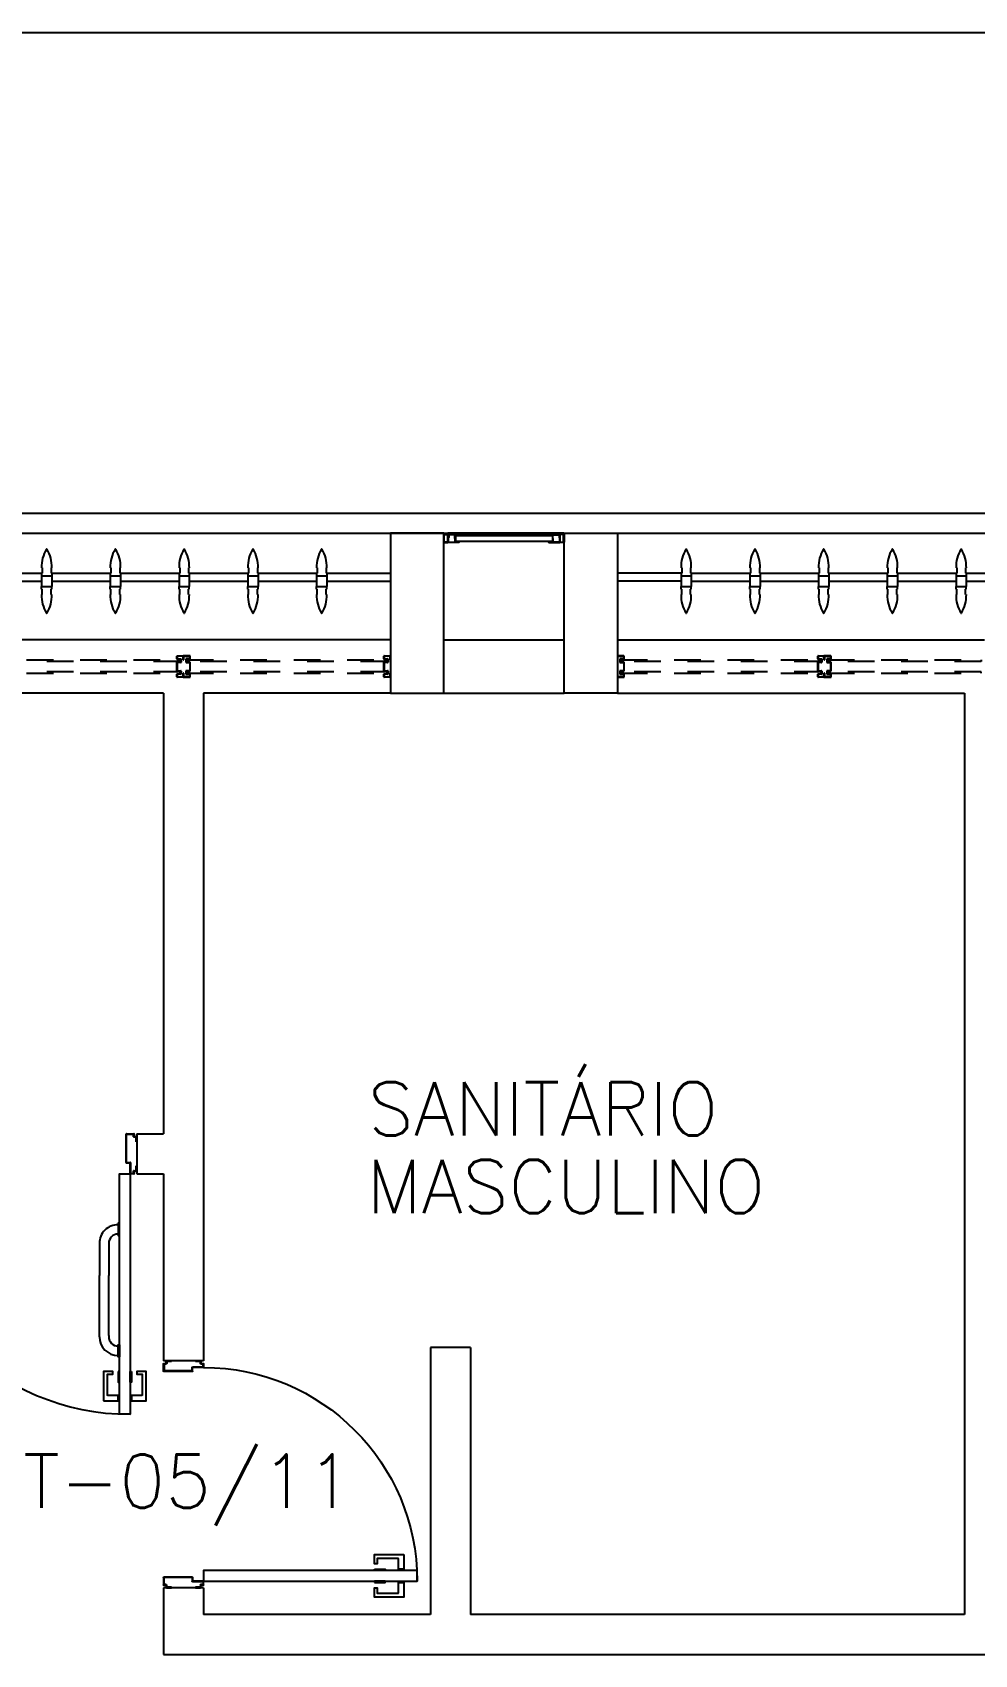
# Model space of a CAD drawing. Header units: millimetres. Extents: x 2686 to 2939, y 1294 to 1441.
# Drawn here: x 2808.13 to 2811.66, y 1344.37 to 1350.45 of the extents above; entities that cross this region are included whole.
import ezdxf

# ---------------------------------------------------------------- set-up
doc = ezdxf.new("R2010")
doc.units = ezdxf.units.MM
doc.linetypes.add('HIDDEN', pattern=[0.375, 0.25, -0.125])
for name, color, linetype in [('AR-ALV', 2, 'Continuous'), ('AR-BRISES', 1, 'Continuous'), ('AR-CALÇADA', 1, 'Continuous'), ('AR-ESQ', 1, 'Continuous'), ('AR-ESTC', 3, 'Continuous'), ('AR-PORTA', 1, 'Continuous'), ('BR-PAINEL', 1, 'Continuous'), ('BR-SUPORTE', 1, 'Continuous'), ('DT-ESQ-BAGUETE-C', 1, 'Continuous'), ('DT-ESQ-PERFIL CADEIRA-C', 2, 'Continuous'), ('DT-ESQ-PERFIL CADEIRA-V', 2, 'Continuous'), ('DT-ESQ-VENEZIANA-C', 1, 'Continuous'), ('DT-ESQ-VENEZIANA-V', 1, 'Continuous'), ('DT-ESQ-VIDRO-PROJ', 32, 'HIDDEN'), ('DT-TXTMOD', 1, 'Continuous'), ('ENDEREÇO', 2, 'Continuous'), ('ibio', 2, 'Continuous'), ('maçaneta', 1, 'Continuous'), ('mov', 1, 'Continuous'), ('PM-PERFIL U-C', 2, 'Continuous'), ('PM-PUXADOR-V', 1, 'Continuous'), ('pm1', 2, 'Continuous'), ('pm2', 2, 'Continuous'), ('TEXTO', 2, 'Continuous')]:
    doc.layers.add(name, color=color, linetype=linetype)
doc.styles.add('S10', font='simplex.shx', dxfattribs={"height": 0.1})
doc.styles.add('UNB-100', font='simplex.shx', dxfattribs={"height": 0.2})
doc.styles.add('UNB1-100', font='simplex.shx', dxfattribs={"height": 0.2})

# ---------------------------------------------------------------- blocks, each defined once
blk = doc.blocks.new('EF59-P')
at = {"layer": 'DT-ESQ-VIDRO-PROJ', "ltscale": 0.1}
for points in [[(0.025, -0.1285), (0.025, -0.1385, -0.414214), (0.0235, -0.14), (0.0015, -0.14, -0.414214), (0, -0.1385), (0, -0.125), (0.0015, -0.125), (0.0015, -0.138, 0.414214), (0.002, -0.1385), (0.023, -0.1385, 0.414214), (0.0235, -0.138), (0.0235, -0.1285), (0.0105, -0.1285, -0.414214), (0.009, -0.127), (0.009, -0.117, -0.414214), (0.0105, -0.1155), (0.0235, -0.1155), (0.0235, -0.0845), (0.0105, -0.0845, -0.414214), (0.009, -0.083), (0.009, -0.073, -0.414214), (0.0105, -0.0715), (0.0235, -0.0715), (0.0235, -0.062, 0.414214), (0.023, -0.0615), (0.002, -0.0615, 0.414214), (0.0015, -0.062), (0.0015, -0.075), (0, -0.075), (0, -0.0615, -0.414214), (0.0015, -0.06), (0.0235, -0.06, -0.414214), (0.025, -0.0615), (0.025, -0.0715, -0.414214), (0.0235, -0.073), (0.0105, -0.073), (0.0105, -0.083), (0.0235, -0.083), (0.0235, -0.083, -0.414214), (0.025, -0.0845), (0.025, -0.1155, -0.414214), (0.0235, -0.117), (0.0235, -0.117), (0.0105, -0.117), (0.0105, -0.127), (0.0235, -0.127, -0.414214)], [(0.75, -0.1285), (0.75, -0.1385, 0.414214), (0.7515, -0.14), (0.7735, -0.14, 0.414214), (0.775, -0.1385), (0.775, -0.125), (0.7735, -0.125), (0.7735, -0.138, -0.414214), (0.773, -0.1385), (0.752, -0.1385, -0.414214), (0.7515, -0.138), (0.7515, -0.1285), (0.7645, -0.1285, 0.414214), (0.766, -0.127), (0.766, -0.117, 0.414214), (0.7645, -0.1155), (0.7515, -0.1155), (0.7515, -0.0845), (0.7645, -0.0845, 0.414214), (0.766, -0.083), (0.766, -0.073, 0.414214), (0.7645, -0.0715), (0.7515, -0.0715), (0.7515, -0.062, -0.414214), (0.752, -0.0615), (0.773, -0.0615, -0.414214), (0.7735, -0.062), (0.7735, -0.075), (0.775, -0.075), (0.775, -0.0615, 0.414214), (0.7735, -0.06), (0.7515, -0.06, 0.414214), (0.75, -0.0615), (0.75, -0.0715, 0.414214), (0.7515, -0.073), (0.7645, -0.073), (0.7645, -0.083), (0.7515, -0.083), (0.7515, -0.083, 0.414214), (0.75, -0.0845), (0.75, -0.1155, 0.414214), (0.7515, -0.117), (0.7515, -0.117), (0.7645, -0.117), (0.7645, -0.127), (0.7515, -0.127, 0.414214)], [(0.8, -0.1285), (0.8, -0.1385, -0.414214), (0.7985, -0.14), (0.7765, -0.14, -0.414214), (0.775, -0.1385), (0.775, -0.125), (0.7765, -0.125), (0.7765, -0.138, 0.414214), (0.777, -0.1385), (0.798, -0.1385, 0.414214), (0.7985, -0.138), (0.7985, -0.1285), (0.7855, -0.1285, -0.414214), (0.784, -0.127), (0.784, -0.117, -0.414214), (0.7855, -0.1155), (0.7985, -0.1155), (0.7985, -0.0845), (0.7855, -0.0845, -0.414214), (0.784, -0.083), (0.784, -0.073, -0.414214), (0.7855, -0.0715), (0.7985, -0.0715), (0.7985, -0.062, 0.414214), (0.798, -0.0615), (0.777, -0.0615, 0.414214), (0.7765, -0.062), (0.7765, -0.075), (0.775, -0.075), (0.775, -0.0615, -0.414214), (0.7765, -0.06), (0.7985, -0.06, -0.414214), (0.8, -0.0615), (0.8, -0.0715, -0.414214), (0.7985, -0.073), (0.7855, -0.073), (0.7855, -0.083), (0.7985, -0.083), (0.7985, -0.083, -0.414214), (0.8, -0.0845), (0.8, -0.1155, -0.414214), (0.7985, -0.117), (0.7985, -0.117), (0.7855, -0.117), (0.7855, -0.127), (0.7985, -0.127, -0.414214)]]:
    blk.add_lwpolyline(points, format="xyb", close=True, dxfattribs=at)
for points in [[(0.7625, -0.081), (0.7625, -0.075), (0.0125, -0.075), (0.0125, -0.081)], [(0.7625, -0.119), (0.7625, -0.125), (0.0125, -0.125), (0.0125, -0.119)], [(1.9625, -0.081), (1.9625, -0.075), (0.7875, -0.075), (0.7875, -0.081)], [(1.9625, -0.119), (1.9625, -0.125), (0.7875, -0.125), (0.7875, -0.119)]]:
    blk.add_lwpolyline(points, close=True, dxfattribs=at)
at = {"layer": 'DT-TXTMOD', "ltscale": 0.1, "style": 'S10', "flags": 3}
for tag, p in [('M01', (0.025, -0.28)), ('M02', (0.3253, -0.28)), ('M03', (0.627, -0.28)), ('M04', (0.9288, -0.28)), ('M05', (1.2306, -0.28)), ('M06', (1.5323, -0.28)), ('M07', (1.8341, -0.28)), ('M08', (2.1359, -0.28)), ('M09', (2.4376, -0.28)), ('M10', (2.7394, -0.28)), ('M11', (3.0412, -0.28)), ('M12', (3.3429, -0.28)), ('M13', (3.6447, -0.28)), ('M14', (3.9464, -0.28)), ('M15', (4.2482, -0.28)), ('M16', (4.55, -0.28)), ('M17', (4.8517, -0.28))]:
    blk.add_attdef(tag, p, '', height=0.1, dxfattribs=at)
blk = doc.blocks.new('EF21-P')
at = {"layer": 'DT-ESQ-VIDRO-PROJ', "ltscale": 0.1}
for points in [[(4.35, -0.1285), (4.35, -0.1385, 0.414214), (4.3515, -0.14), (4.3735, -0.14, 0.414214), (4.375, -0.1385), (4.375, -0.125), (4.3735, -0.125), (4.3735, -0.138, -0.414214), (4.373, -0.1385), (4.352, -0.1385, -0.414214), (4.3515, -0.138), (4.3515, -0.1285), (4.3645, -0.1285, 0.414214), (4.366, -0.127), (4.366, -0.117, 0.414214), (4.3645, -0.1155), (4.3515, -0.1155), (4.3515, -0.0845), (4.3645, -0.0845, 0.414214), (4.366, -0.083), (4.366, -0.073, 0.414214), (4.3645, -0.0715), (4.3515, -0.0715), (4.3515, -0.062, -0.414214), (4.352, -0.0615), (4.373, -0.0615, -0.414214), (4.3735, -0.062), (4.3735, -0.075), (4.375, -0.075), (4.375, -0.0615, 0.414214), (4.3735, -0.06), (4.3515, -0.06, 0.414214), (4.35, -0.0615), (4.35, -0.0715, 0.414214), (4.3515, -0.073), (4.3645, -0.073), (4.3645, -0.083), (4.3515, -0.083), (4.3515, -0.083, 0.414214), (4.35, -0.0845), (4.35, -0.1155, 0.414214), (4.3515, -0.117), (4.3515, -0.117), (4.3645, -0.117), (4.3645, -0.127), (4.3515, -0.127, 0.414214)], [(4.4, -0.1285), (4.4, -0.1385, -0.414214), (4.3985, -0.14), (4.3765, -0.14, -0.414214), (4.375, -0.1385), (4.375, -0.125), (4.3765, -0.125), (4.3765, -0.138, 0.414214), (4.377, -0.1385), (4.398, -0.1385, 0.414214), (4.3985, -0.138), (4.3985, -0.1285), (4.3855, -0.1285, -0.414214), (4.384, -0.127), (4.384, -0.117, -0.414214), (4.3855, -0.1155), (4.3985, -0.1155), (4.3985, -0.0845), (4.3855, -0.0845, -0.414214), (4.384, -0.083), (4.384, -0.073, -0.414214), (4.3855, -0.0715), (4.3985, -0.0715), (4.3985, -0.062, 0.414214), (4.398, -0.0615), (4.377, -0.0615, 0.414214), (4.3765, -0.062), (4.3765, -0.075), (4.375, -0.075), (4.375, -0.0615, -0.414214), (4.3765, -0.06), (4.3985, -0.06, -0.414214), (4.4, -0.0615), (4.4, -0.0715, -0.414214), (4.3985, -0.073), (4.3855, -0.073), (4.3855, -0.083), (4.3985, -0.083), (4.3985, -0.083, -0.414214), (4.4, -0.0845), (4.4, -0.1155, -0.414214), (4.3985, -0.117), (4.3985, -0.117), (4.3855, -0.117), (4.3855, -0.127), (4.3985, -0.127, -0.414214)], [(5.125, -0.1285), (5.125, -0.1385, 0.414214), (5.1265, -0.14), (5.1485, -0.14, 0.414214), (5.15, -0.1385), (5.15, -0.125), (5.1485, -0.125), (5.1485, -0.138, -0.414214), (5.148, -0.1385), (5.127, -0.1385, -0.414214), (5.1265, -0.138), (5.1265, -0.1285), (5.1395, -0.1285, 0.414214), (5.141, -0.127), (5.141, -0.117, 0.414214), (5.1395, -0.1155), (5.1265, -0.1155), (5.1265, -0.0845), (5.1395, -0.0845, 0.414214), (5.141, -0.083), (5.141, -0.073, 0.414214), (5.1395, -0.0715), (5.1265, -0.0715), (5.1265, -0.062, -0.414214), (5.127, -0.0615), (5.148, -0.0615, -0.414214), (5.1485, -0.062), (5.1485, -0.075), (5.15, -0.075), (5.15, -0.0615, 0.414214), (5.1485, -0.06), (5.1265, -0.06, 0.414214), (5.125, -0.0615), (5.125, -0.0715, 0.414214), (5.1265, -0.073), (5.1395, -0.073), (5.1395, -0.083), (5.1265, -0.083), (5.1265, -0.083, 0.414214), (5.125, -0.0845), (5.125, -0.1155, 0.414214), (5.1265, -0.117), (5.1265, -0.117), (5.1395, -0.117), (5.1395, -0.127), (5.1265, -0.127, 0.414214)]]:
    blk.add_lwpolyline(points, format="xyb", close=True, dxfattribs=at)
for points in [[(4.3625, -0.081), (4.3625, -0.075), (3.7875, -0.075), (3.7875, -0.081)], [(4.3625, -0.119), (4.3625, -0.125), (3.7875, -0.125), (3.7875, -0.119)], [(5.1375, -0.081), (5.1375, -0.075), (4.3875, -0.075), (4.3875, -0.081)], [(5.1375, -0.119), (5.1375, -0.125), (4.3875, -0.125), (4.3875, -0.119)]]:
    blk.add_lwpolyline(points, close=True, dxfattribs=at)
at = {"layer": 'DT-TXTMOD', "ltscale": 0.1, "style": 'S10', "flags": 3}
for tag, p in [('M01', (0.025, -0.28)), ('M02', (0.3253, -0.28)), ('M03', (0.627, -0.28)), ('M04', (0.9288, -0.28)), ('M05', (1.2306, -0.28)), ('M06', (1.5323, -0.28)), ('M07', (1.8341, -0.28)), ('M08', (2.1359, -0.28)), ('M09', (2.4376, -0.28)), ('M10', (2.7394, -0.28)), ('M11', (3.0412, -0.28)), ('M12', (3.3429, -0.28)), ('M13', (3.6447, -0.28)), ('M14', (3.9464, -0.28)), ('M15', (4.2482, -0.28)), ('M16', (4.55, -0.28)), ('M17', (4.8517, -0.28))]:
    blk.add_attdef(tag, p, '', height=0.1, dxfattribs=at)
blk = doc.blocks.new('BR-MODULO8')
at = {"layer": 'BR-PAINEL'}
for p, q in [((-4.9117, 0.27), (-4.9092, 0.27)), ((-4.9117, 0.25), (-4.9117, 0.24)), ((-4.9117, 0.25), (-4.9092, 0.25)), ((-4.9092, 0.27), (-4.9092, 0.25)), ((-4.8758, 0.27), (-4.8758, 0.25)), ((-4.8733, 0.27), (-4.8758, 0.27)), ((-4.8733, 0.25), (-4.8758, 0.25)), ((-4.8733, 0.25), (-4.8733, 0.24)), ((-4.6542, 0.27), (-4.6517, 0.27)), ((-4.6542, 0.25), (-4.6542, 0.24)), ((-4.6542, 0.25), (-4.6517, 0.25)), ((-4.6517, 0.27), (-4.6517, 0.25)), ((-4.6183, 0.27), (-4.6183, 0.25)), ((-4.6158, 0.27), (-4.6183, 0.27)), ((-4.6158, 0.25), (-4.6183, 0.25)), ((-4.6158, 0.25), (-4.6158, 0.24)), ((-4.3967, 0.27), (-4.3942, 0.27)), ((-4.3967, 0.25), (-4.3967, 0.24)), ((-4.3967, 0.25), (-4.3942, 0.25)), ((-4.3942, 0.27), (-4.3942, 0.25)), ((-4.3608, 0.27), (-4.3608, 0.25)), ((-4.3583, 0.27), (-4.3608, 0.27)), ((-4.3583, 0.25), (-4.3608, 0.25)), ((-4.3583, 0.25), (-4.3583, 0.24)), ((-4.1392, 0.27), (-4.1367, 0.27)), ((-4.1392, 0.25), (-4.1392, 0.24)), ((-4.1392, 0.25), (-4.1367, 0.25)), ((-4.1367, 0.27), (-4.1367, 0.25)), ((-4.1033, 0.27), (-4.1033, 0.25)), ((-4.1008, 0.27), (-4.1033, 0.27)), ((-4.1008, 0.25), (-4.1033, 0.25)), ((-4.1008, 0.25), (-4.1008, 0.24)), ((-3.8817, 0.27), (-3.8792, 0.27)), ((-3.8817, 0.25), (-3.8817, 0.24)), ((-3.8817, 0.25), (-3.8792, 0.25)), ((-3.8792, 0.27), (-3.8792, 0.25)), ((-3.8458, 0.27), (-3.8458, 0.25)), ((-3.8433, 0.27), (-3.8458, 0.27)), ((-3.8433, 0.25), (-3.8458, 0.25)), ((-3.8433, 0.25), (-3.8433, 0.24)), ((-1.3067, 0.27), (-1.3042, 0.27)), ((-1.3067, 0.25), (-1.3067, 0.24)), ((-1.3067, 0.25), (-1.3042, 0.25)), ((-1.3042, 0.27), (-1.3042, 0.25)), ((-1.2708, 0.27), (-1.2708, 0.25)), ((-1.2683, 0.27), (-1.2708, 0.27)), ((-1.2683, 0.25), (-1.2708, 0.25)), ((-1.2683, 0.25), (-1.2683, 0.24)), ((-1.0492, 0.27), (-1.0467, 0.27)), ((-1.0492, 0.25), (-1.0492, 0.24)), ((-1.0492, 0.25), (-1.0467, 0.25)), ((-1.0467, 0.27), (-1.0467, 0.25)), ((-1.0133, 0.27), (-1.0133, 0.25)), ((-1.0108, 0.27), (-1.0133, 0.27)), ((-1.0108, 0.25), (-1.0133, 0.25)), ((-1.0108, 0.25), (-1.0108, 0.24)), ((-0.7917, 0.27), (-0.7892, 0.27)), ((-0.7917, 0.25), (-0.7917, 0.24)), ((-0.7917, 0.25), (-0.7892, 0.25)), ((-0.7892, 0.27), (-0.7892, 0.25)), ((-0.7558, 0.27), (-0.7558, 0.25)), ((-0.7533, 0.27), (-0.7558, 0.27)), ((-0.7533, 0.25), (-0.7558, 0.25)), ((-0.7533, 0.25), (-0.7533, 0.24)), ((-0.5342, 0.27), (-0.5317, 0.27)), ((-0.5342, 0.25), (-0.5317, 0.25)), ((-0.5342, 0.25), (-0.5342, 0.24)), ((-0.5317, 0.27), (-0.5317, 0.25)), ((-0.4958, 0.27), (-0.4983, 0.27)), ((-0.4983, 0.27), (-0.4983, 0.25)), ((-0.4958, 0.25), (-0.4983, 0.25)), ((-0.4958, 0.25), (-0.4958, 0.24)), ((-0.2767, 0.27), (-0.2742, 0.27)), ((-0.2767, 0.25), (-0.2767, 0.24)), ((-0.2767, 0.25), (-0.2742, 0.25)), ((-0.2742, 0.27), (-0.2742, 0.25)), ((-0.2408, 0.27), (-0.2408, 0.25)), ((-0.2383, 0.27), (-0.2408, 0.27)), ((-0.2383, 0.25), (-0.2408, 0.25)), ((-0.2383, 0.25), (-0.2383, 0.24)), ((-4.9117, 0.24), (-4.8733, 0.24)), ((-4.9117, 0.24), (-4.9117, 0.2)), ((-4.9117, 0.2), (-4.8733, 0.2)), ((-4.9117, 0.19), (-4.9117, 0.2)), ((-4.9117, 0.19), (-4.9092, 0.19)), ((-4.9092, 0.17), (-4.9092, 0.19)), ((-4.8733, 0.19), (-4.8758, 0.19)), ((-4.8758, 0.17), (-4.8758, 0.19)), ((-4.8733, 0.24), (-4.8733, 0.2)), ((-4.8733, 0.19), (-4.8733, 0.2)), ((-4.6542, 0.24), (-4.6158, 0.24)), ((-4.6542, 0.24), (-4.6542, 0.2)), ((-4.6542, 0.2), (-4.6158, 0.2)), ((-4.6542, 0.19), (-4.6542, 0.2)), ((-4.6542, 0.19), (-4.6517, 0.19)), ((-4.6517, 0.17), (-4.6517, 0.19)), ((-4.6158, 0.19), (-4.6183, 0.19)), ((-4.6183, 0.17), (-4.6183, 0.19)), ((-4.6158, 0.24), (-4.6158, 0.2)), ((-4.6158, 0.19), (-4.6158, 0.2)), ((-4.3967, 0.24), (-4.3583, 0.24)), ((-4.3967, 0.24), (-4.3967, 0.2)), ((-4.3967, 0.2), (-4.3583, 0.2)), ((-4.3967, 0.19), (-4.3967, 0.2)), ((-4.3967, 0.19), (-4.3942, 0.19)), ((-4.3942, 0.17), (-4.3942, 0.19)), ((-4.3583, 0.19), (-4.3608, 0.19)), ((-4.3608, 0.17), (-4.3608, 0.19)), ((-4.3583, 0.24), (-4.3583, 0.2)), ((-4.3583, 0.19), (-4.3583, 0.2)), ((-4.1392, 0.24), (-4.1008, 0.24)), ((-4.1392, 0.24), (-4.1392, 0.2)), ((-4.1392, 0.2), (-4.1008, 0.2)), ((-4.1392, 0.19), (-4.1392, 0.2)), ((-4.1392, 0.19), (-4.1367, 0.19)), ((-4.1367, 0.17), (-4.1367, 0.19)), ((-4.1008, 0.19), (-4.1033, 0.19)), ((-4.1033, 0.17), (-4.1033, 0.19)), ((-4.1008, 0.24), (-4.1008, 0.2)), ((-4.1008, 0.19), (-4.1008, 0.2)), ((-3.8817, 0.24), (-3.8433, 0.24)), ((-3.8817, 0.24), (-3.8817, 0.2)), ((-3.8817, 0.2), (-3.8433, 0.2)), ((-3.8817, 0.19), (-3.8817, 0.2)), ((-3.8817, 0.19), (-3.8792, 0.19)), ((-3.8792, 0.17), (-3.8792, 0.19)), ((-3.8433, 0.19), (-3.8458, 0.19)), ((-3.8458, 0.17), (-3.8458, 0.19)), ((-3.8433, 0.24), (-3.8433, 0.2)), ((-3.8433, 0.19), (-3.8433, 0.2)), ((-1.3067, 0.24), (-1.2683, 0.24)), ((-1.3067, 0.24), (-1.3067, 0.2)), ((-1.3067, 0.2), (-1.2683, 0.2)), ((-1.3067, 0.19), (-1.3067, 0.2)), ((-1.3067, 0.19), (-1.3042, 0.19)), ((-1.3042, 0.17), (-1.3042, 0.19)), ((-1.2683, 0.19), (-1.2708, 0.19)), ((-1.2708, 0.17), (-1.2708, 0.19)), ((-1.2683, 0.24), (-1.2683, 0.2)), ((-1.2683, 0.19), (-1.2683, 0.2)), ((-1.0492, 0.24), (-1.0108, 0.24)), ((-1.0492, 0.24), (-1.0492, 0.2)), ((-1.0492, 0.2), (-1.0108, 0.2)), ((-1.0492, 0.19), (-1.0492, 0.2)), ((-1.0492, 0.19), (-1.0467, 0.19)), ((-1.0467, 0.17), (-1.0467, 0.19)), ((-1.0108, 0.19), (-1.0133, 0.19)), ((-1.0133, 0.17), (-1.0133, 0.19)), ((-1.0108, 0.24), (-1.0108, 0.2)), ((-1.0108, 0.19), (-1.0108, 0.2)), ((-0.7917, 0.24), (-0.7533, 0.24)), ((-0.7917, 0.24), (-0.7917, 0.2)), ((-0.7917, 0.2), (-0.7533, 0.2)), ((-0.7917, 0.19), (-0.7917, 0.2)), ((-0.7917, 0.19), (-0.7892, 0.19)), ((-0.7892, 0.17), (-0.7892, 0.19)), ((-0.7533, 0.19), (-0.7558, 0.19)), ((-0.7558, 0.17), (-0.7558, 0.19)), ((-0.7533, 0.24), (-0.7533, 0.2)), ((-0.7533, 0.19), (-0.7533, 0.2)), ((-0.5342, 0.24), (-0.5342, 0.2)), ((-0.5342, 0.24), (-0.4958, 0.24)), ((-0.5342, 0.19), (-0.5342, 0.2)), ((-0.5342, 0.2), (-0.4958, 0.2)), ((-0.5342, 0.19), (-0.5317, 0.19)), ((-0.5317, 0.17), (-0.5317, 0.19)), ((-0.4983, 0.17), (-0.4983, 0.19)), ((-0.4958, 0.19), (-0.4983, 0.19)), ((-0.4958, 0.24), (-0.4958, 0.2)), ((-0.4958, 0.19), (-0.4958, 0.2)), ((-0.2767, 0.24), (-0.2383, 0.24)), ((-0.2767, 0.24), (-0.2767, 0.2)), ((-0.2767, 0.2), (-0.2383, 0.2)), ((-0.2767, 0.19), (-0.2767, 0.2)), ((-0.2767, 0.19), (-0.2742, 0.19)), ((-0.2742, 0.17), (-0.2742, 0.19)), ((-0.2383, 0.19), (-0.2408, 0.19)), ((-0.2408, 0.17), (-0.2408, 0.19)), ((-0.2383, 0.24), (-0.2383, 0.2)), ((-0.2383, 0.19), (-0.2383, 0.2)), ((-4.9117, 0.17), (-4.9092, 0.17)), ((-4.8733, 0.17), (-4.8758, 0.17)), ((-4.6542, 0.17), (-4.6517, 0.17)), ((-4.6158, 0.17), (-4.6183, 0.17)), ((-4.3967, 0.17), (-4.3942, 0.17)), ((-4.3583, 0.17), (-4.3608, 0.17)), ((-4.1392, 0.17), (-4.1367, 0.17)), ((-4.1008, 0.17), (-4.1033, 0.17)), ((-3.8817, 0.17), (-3.8792, 0.17)), ((-3.8433, 0.17), (-3.8458, 0.17)), ((-1.3067, 0.17), (-1.3042, 0.17)), ((-1.2683, 0.17), (-1.2708, 0.17)), ((-1.0492, 0.17), (-1.0467, 0.17)), ((-1.0108, 0.17), (-1.0133, 0.17)), ((-0.7917, 0.17), (-0.7892, 0.17)), ((-0.7533, 0.17), (-0.7558, 0.17)), ((-0.5342, 0.17), (-0.5317, 0.17)), ((-0.4958, 0.17), (-0.4983, 0.17)), ((-0.2767, 0.17), (-0.2742, 0.17)), ((-0.2383, 0.17), (-0.2408, 0.17))]:
    blk.add_line(p, q, dxfattribs=at)
for centre, radius, start, end in [((-4.7867, 0.2739), 0.1251, 148.47206, 181.77204), ((-4.8925, 0.3387), 0.001, 37.1012, 142.8988), ((-4.9983, 0.2739), 0.1251, 358.22796, 31.52794), ((-4.5292, 0.2739), 0.1251, 148.47206, 181.77204), ((-4.635, 0.3387), 0.001, 37.1012, 142.8988), ((-4.7408, 0.2739), 0.1251, 358.22796, 31.52794), ((-4.2717, 0.2739), 0.1251, 148.47206, 181.77204), ((-4.3775, 0.3387), 0.001, 37.1012, 142.8988), ((-4.4833, 0.2739), 0.1251, 358.22796, 31.52794), ((-4.0142, 0.2739), 0.1251, 148.47206, 181.77204), ((-4.12, 0.3387), 0.001, 37.1012, 142.8988), ((-4.2258, 0.2739), 0.1251, 358.22796, 31.52794), ((-3.7567, 0.2739), 0.1251, 148.47206, 181.77204), ((-3.8625, 0.3387), 0.001, 37.1012, 142.8988), ((-3.9683, 0.2739), 0.1251, 358.22796, 31.52794), ((-1.1817, 0.2739), 0.1251, 148.47206, 181.77204), ((-1.2875, 0.3387), 0.001, 37.1012, 142.8988), ((-1.3933, 0.2739), 0.1251, 358.22796, 31.52794), ((-0.9242, 0.2739), 0.1251, 148.47206, 181.77204), ((-1.03, 0.3387), 0.001, 37.1012, 142.8988), ((-1.1358, 0.2739), 0.1251, 358.22796, 31.52794), ((-0.6667, 0.2739), 0.1251, 148.47206, 181.77204), ((-0.7725, 0.3387), 0.001, 37.1012, 142.8988), ((-0.8783, 0.2739), 0.1251, 358.22796, 31.52794), ((-0.4092, 0.2739), 0.1251, 148.47206, 181.77204), ((-0.515, 0.3387), 0.001, 37.1012, 142.8988), ((-0.6208, 0.2739), 0.1251, 358.22796, 31.52794), ((-0.1517, 0.2739), 0.1251, 148.47206, 181.77204), ((-0.2575, 0.3387), 0.001, 37.1012, 142.8988), ((-0.3633, 0.2739), 0.1251, 358.22796, 31.52794), ((-4.7867, 0.1661), 0.1251, 178.22796, 211.52794), ((-4.9983, 0.1661), 0.1251, 328.47206, 1.77204), ((-4.5292, 0.1661), 0.1251, 178.22796, 211.52794), ((-4.7408, 0.1661), 0.1251, 328.47206, 1.77204), ((-4.2717, 0.1661), 0.1251, 178.22796, 211.52794), ((-4.4833, 0.1661), 0.1251, 328.47206, 1.77204), ((-4.0142, 0.1661), 0.1251, 178.22796, 211.52794), ((-4.2258, 0.1661), 0.1251, 328.47206, 1.77204), ((-3.7567, 0.1661), 0.1251, 178.22796, 211.52794), ((-3.9683, 0.1661), 0.1251, 328.47206, 1.77204), ((-1.1817, 0.1661), 0.1251, 178.22796, 211.52794), ((-1.3933, 0.1661), 0.1251, 328.47206, 1.77204), ((-0.9242, 0.1661), 0.1251, 178.22796, 211.52794), ((-1.1358, 0.1661), 0.1251, 328.47206, 1.77204), ((-0.6667, 0.1661), 0.1251, 178.22796, 211.52794), ((-0.8783, 0.1661), 0.1251, 328.47206, 1.77204), ((-0.4092, 0.1661), 0.1251, 178.22796, 211.52794), ((-0.6208, 0.1661), 0.1251, 328.47206, 1.77204), ((-0.1517, 0.1661), 0.1251, 178.22796, 211.52794), ((-0.3633, 0.1661), 0.1251, 328.47206, 1.77204), ((-4.8925, 0.1013), 0.001, 217.1012, 322.8988), ((-4.635, 0.1013), 0.001, 217.1012, 322.8988), ((-4.3775, 0.1013), 0.001, 217.1012, 322.8988), ((-4.12, 0.1013), 0.001, 217.1012, 322.8988), ((-3.8625, 0.1013), 0.001, 217.1012, 322.8988), ((-1.2875, 0.1013), 0.001, 217.1012, 322.8988), ((-1.03, 0.1013), 0.001, 217.1012, 322.8988), ((-0.7725, 0.1013), 0.001, 217.1012, 322.8988), ((-0.515, 0.1013), 0.001, 217.1012, 322.8988), ((-0.2575, 0.1013), 0.001, 217.1012, 322.8988)]:
    blk.add_arc(centre, radius, start, end, dxfattribs=at)
at = {"layer": 'BR-SUPORTE'}
for p, q in [((-4.9117, 0.25), (-5.15, 0.25)), ((-4.8733, 0.25), (-4.6517, 0.25)), ((-4.6158, 0.25), (-4.3942, 0.25)), ((-4.3583, 0.25), (-4.1367, 0.25)), ((-4.1008, 0.25), (-3.8792, 0.25)), ((-3.8433, 0.25), (-3.6217, 0.25)), ((-1.5258, 0.25), (-1.3042, 0.25)), ((-1.2683, 0.25), (-1.0467, 0.25)), ((-1.0108, 0.25), (-0.7892, 0.25)), ((-0.7533, 0.25), (-0.5317, 0.25)), ((-0.4958, 0.25), (-0.2742, 0.25)), ((-0.2383, 0.25), (0, 0.25)), ((-4.9117, 0.22), (-5.15, 0.22)), ((-4.8733, 0.22), (-4.6542, 0.22)), ((-4.6158, 0.22), (-4.3967, 0.22)), ((-4.3583, 0.22), (-4.1392, 0.22)), ((-4.1008, 0.22), (-3.8817, 0.22)), ((-3.8433, 0.22), (-3.6242, 0.22)), ((-1.5258, 0.22), (-1.3067, 0.22)), ((-1.2683, 0.22), (-1.0492, 0.22)), ((-1.0108, 0.22), (-0.7917, 0.22)), ((-0.7533, 0.22), (-0.5342, 0.22)), ((-0.4958, 0.22), (-0.2767, 0.22)), ((-0.2383, 0.22), (0, 0.22))]:
    blk.add_line(p, q, dxfattribs=at)
blk = doc.blocks.new('EF01C-P')
at = {"layer": 'DT-ESQ-BAGUETE-C', "ltscale": 0.1}
for points in [[(0.0015, 0.035), (0.015, 0.035), (0.015, 0.0335), (0.0015, 0.0335), (0.0015, 0.005), (0.015, 0.005), (0.015, 0.0035), (0.0015, 0.0035, -0.414214), (0, 0.005), (0, 0.0335, -0.414214)], [(0.4485, 0.035), (0.435, 0.035), (0.435, 0.0335), (0.4485, 0.0335), (0.4485, 0.005), (0.435, 0.005), (0.435, 0.0035), (0.4485, 0.0035, 0.414214), (0.45, 0.005), (0.45, 0.0335, 0.414214)]]:
    blk.add_lwpolyline(points, format="xyb", close=True, dxfattribs=at)
at = {"layer": 'DT-ESQ-PERFIL CADEIRA-C', "ltscale": 0.1}
for points in [[(0.01, 0.0015), (0.01, 0.003), (0.0015, 0.003, 1), (0.0015, 0), (0.015, 0, 0.414214), (0.0165, 0.0015), (0.0165, 0.0335), (0.043, 0.0335)], [(0.043, 0.0065), (0.018, 0.0065), (0.018, 0.0165), (0.0165, 0.0165), (0.0165, 0.0065, 0.414214), (0.018, 0.005), (0.043, 0.005), (0.0565, 0.005, 1), (0.0565, 0.008), (0.043, 0.008), (0.043, 0.02), (0.043, 0.032), (0.0565, 0.032, 1), (0.0565, 0.035), (0.043, 0.035), (0.0165, 0.035, 0.414214), (0.015, 0.0335), (0.015, 0.0015), (0.0015, 0.0015)], [(0.0415, 0.02), (0.0415, 0.032, -0.414214), (0.043, 0.0335), (0.0565, 0.0335)], [(0.0415, 0.02), (0.0415, 0.008, 0.414214), (0.043, 0.0065), (0.0565, 0.0065)], [(0.407, 0.0065), (0.432, 0.0065), (0.432, 0.0165), (0.4335, 0.0165), (0.4335, 0.0065, -0.414214), (0.432, 0.005), (0.407, 0.005), (0.3935, 0.005, -1), (0.3935, 0.008), (0.407, 0.008), (0.407, 0.02), (0.407, 0.032), (0.3935, 0.032, -1), (0.3935, 0.035), (0.407, 0.035), (0.4335, 0.035, -0.414214), (0.435, 0.0335), (0.435, 0.0015), (0.4485, 0.0015)], [(0.4085, 0.02), (0.4085, 0.032, 0.414214), (0.407, 0.0335), (0.3935, 0.0335)], [(0.4085, 0.02), (0.4085, 0.008, -0.414214), (0.407, 0.0065), (0.3935, 0.0065)], [(0.44, 0.0015), (0.44, 0.003), (0.4485, 0.003, -1), (0.4485, 0), (0.435, 0, -0.414214), (0.4335, 0.0015), (0.4335, 0.0335), (0.407, 0.0335)]]:
    blk.add_lwpolyline(points, format="xyb", dxfattribs=at)
at = {"layer": 'DT-ESQ-PERFIL CADEIRA-V', "ltscale": 0.1}
blk.add_line((0.015, 0), (0.435, 0), dxfattribs=at)
at = {"layer": 'DT-ESQ-VENEZIANA-C', "ltscale": 0.1}
for p, q in [((0.043, 0.0105), (0.407, 0.0105)), ((0.043, 0.009), (0.407, 0.009))]:
    blk.add_line(p, q, dxfattribs=at)
at = {"layer": 'DT-ESQ-VENEZIANA-V', "ltscale": 0.1}
blk.add_line((0.043, 0.031), (0.407, 0.031), dxfattribs=at)
at = {"layer": 'DT-TXTMOD', "ltscale": 0.1, "style": 'S10', "flags": 3}
blk.add_attdef('EF01C', (0.0208, -0.14), '', height=0.1, dxfattribs=at)
blk = doc.blocks.new('PM3')
at = {"layer": 'maçaneta'}
for points in [[(0.02, 0.825), (-0.035, 0.825), (-0.035, 0.715), (0, 0.715), (0, 0.725), (-0.02, 0.725), (-0.02, 0.8035, -0.414214), (-0.0185, 0.805), (0.02, 0.805)], [(0.125, 0.825), (0.07, 0.825), (0.07, 0.805), (0.1085, 0.805, -0.414214), (0.11, 0.8035), (0.11, 0.725), (0.09, 0.725), (0.09, 0.715), (0.125, 0.715)]]:
    blk.add_lwpolyline(points, format="xyb", close=True, dxfattribs=at)
for points in [[(0.02, 0.715), (0.02, 0.755), (0.025, 0.755), (0.025, 0.715)], [(0.07, 0.715), (0.07, 0.755), (0.065, 0.755), (0.065, 0.715)]]:
    blk.add_lwpolyline(points, close=True, dxfattribs=at)
at = {"layer": 'mov'}
blk.add_arc((0.025, 0.075), 0.8, 0, 90, dxfattribs=at)
at = {"layer": 'PM-PERFIL U-C'}
for p, q in [((0, 0.045), (0, 0.0635)), ((0.0015, 0.065), (0.01, 0.065)), ((0.002, 0.063), (0.002, 0.045)), ((0.0105, 0.063), (0.002, 0.063)), ((0.01, 0.065), (0.01, 0.0735)), ((0.0115, 0.075), (0.0235, 0.075)), ((0.012, 0.073), (0.012, 0.0645)), ((0.023, 0.073), (0.012, 0.073)), ((0.023, 0.0335), (0.023, 0.073)), ((0.025, 0.0735), (0.025, 0.034)), ((0.825, 0.0735), (0.825, 0.034)), ((0.8385, 0.075), (0.8265, 0.075)), ((0.827, 0.073), (0.838, 0.073)), ((0.827, 0.0335), (0.827, 0.073)), ((0.838, 0.073), (0.838, 0.0645)), ((0.8395, 0.063), (0.848, 0.063)), ((0.84, 0.065), (0.84, 0.0735)), ((0.8485, 0.065), (0.84, 0.065)), ((0.848, 0.063), (0.848, 0.045)), ((0.85, 0.045), (0.85, 0.0635)), ((0.002, 0.045), (0, 0.045)), ((0.038, 0.032), (0.0245, 0.032)), ((0.0385, 0.034), (0.025, 0.034)), ((0.038, 0.032), (0.038, -0.073)), ((0.04, 0.0325), (0.04, -0.0735)), ((0.81, 0.0325), (0.81, -0.0735)), ((0.8115, 0.034), (0.825, 0.034)), ((0.812, 0.032), (0.8255, 0.032)), ((0.812, 0.032), (0.812, -0.073)), ((0.848, 0.045), (0.85, 0.045)), ((0, -0.045), (0.002, -0.045)), ((0, -0.0635), (0, -0.045)), ((0.002, -0.045), (0.002, -0.063)), ((0.85, -0.045), (0.848, -0.045)), ((0.848, -0.045), (0.848, -0.063)), ((0.85, -0.0635), (0.85, -0.045)), ((0.01, -0.065), (0.0015, -0.065)), ((0.002, -0.063), (0.0105, -0.063)), ((0.01, -0.0735), (0.01, -0.065)), ((0.0385, -0.075), (0.0115, -0.075)), ((0.012, -0.0645), (0.012, -0.073)), ((0.012, -0.073), (0.038, -0.073)), ((0.8115, -0.075), (0.8385, -0.075)), ((0.838, -0.073), (0.812, -0.073)), ((0.838, -0.0645), (0.838, -0.073)), ((0.848, -0.063), (0.8395, -0.063)), ((0.84, -0.0735), (0.84, -0.065)), ((0.84, -0.065), (0.8485, -0.065))]:
    blk.add_line(p, q, dxfattribs=at)
for centre, start, end in [((0.0015, 0.0635), 90, 180), ((0.0115, 0.0735), 90, 180), ((0.0105, 0.0645), 270, 0), ((0.0235, 0.0735), 360, 90), ((0.8265, 0.0735), 90, 180), ((0.8395, 0.0645), 180, 270), ((0.8385, 0.0735), 0, 90), ((0.8485, 0.0635), 0, 90), ((0.0245, 0.0335), 180, 270), ((0.0385, 0.0325), 0, 90), ((0.8115, 0.0325), 90, 180), ((0.8255, 0.0335), 270, 0), ((0.0015, -0.0635), 180, 270), ((0.0115, -0.0735), 180, 270), ((0.0105, -0.0645), 0, 90), ((0.0385, -0.0735), 269.93864, 0), ((0.8115, -0.0735), 180, 270.06136), ((0.8395, -0.0645), 90, 180), ((0.8385, -0.0735), 270, 0), ((0.8485, -0.0635), 270, 0)]:
    blk.add_arc(centre, 0.0015, start, end, dxfattribs=at)
at = {"layer": 'pm1'}
blk.add_lwpolyline([(0.065, 0.875), (0.065, 0.075), (0.025, 0.075), (0.025, 0.875)], close=True, dxfattribs=at)
blk = doc.blocks.new('marco-d')
at = {"layer": 'PM-PERFIL U-C'}
for p, q in [((-0.0135, 0), (-0.0015, 0)), ((-0.025, -0.03), (-0.025, -0.0115)), ((-0.023, -0.03), (-0.025, -0.03)), ((-0.0235, -0.01), (-0.015, -0.01)), ((-0.0145, -0.012), (-0.023, -0.012)), ((-0.023, -0.012), (-0.023, -0.03)), ((-0.015, -0.01), (-0.015, -0.0015)), ((-0.002, -0.002), (-0.013, -0.002)), ((-0.013, -0.002), (-0.013, -0.0105)), ((-0.002, -0.0415), (-0.002, -0.002)), ((0.013, -0.043), (-0.0005, -0.043)), ((0, -0.0015), (0, -0.041)), ((0.0135, -0.041), (0, -0.041)), ((0.013, -0.043), (0.013, -0.148)), ((0.015, -0.0425), (0.015, -0.1485)), ((-0.025, -0.1385), (-0.025, -0.12)), ((-0.025, -0.12), (-0.023, -0.12)), ((-0.023, -0.12), (-0.023, -0.138)), ((-0.015, -0.14), (-0.0235, -0.14)), ((-0.023, -0.138), (-0.0145, -0.138)), ((-0.015, -0.1485), (-0.015, -0.14)), ((0.0135, -0.15), (-0.0135, -0.15)), ((-0.013, -0.1395), (-0.013, -0.148)), ((-0.013, -0.148), (0.013, -0.148))]:
    blk.add_line(p, q, dxfattribs=at)
for centre, start, end in [((-0.0135, -0.0015), 90, 180), ((-0.0015, -0.0015), 360, 90), ((-0.0235, -0.0115), 90, 180), ((-0.0145, -0.0105), 270, 0), ((-0.0005, -0.0415), 180, 270), ((0.0135, -0.0425), 0, 90), ((-0.0235, -0.1385), 180, 270), ((-0.0135, -0.1485), 180, 270), ((-0.0145, -0.1395), 0, 90), ((0.0135, -0.1485), 269.93864, 0)]:
    blk.add_arc(centre, 0.0015, start, end, dxfattribs=at)
blk = doc.blocks.new('marco-e')
at = {"layer": 'PM-PERFIL U-C'}
for p, q in [((-0.015, -0.0425), (-0.015, -0.1485)), ((-0.0135, -0.041), (0, -0.041)), ((-0.013, -0.043), (0.0005, -0.043)), ((-0.013, -0.043), (-0.013, -0.148)), ((0, -0.0015), (0, -0.041)), ((0.0135, 0), (0.0015, 0)), ((0.002, -0.0415), (0.002, -0.002)), ((0.002, -0.002), (0.013, -0.002)), ((0.013, -0.002), (0.013, -0.0105)), ((0.0145, -0.012), (0.023, -0.012)), ((0.015, -0.01), (0.015, -0.0015)), ((0.0235, -0.01), (0.015, -0.01)), ((0.023, -0.012), (0.023, -0.03)), ((0.023, -0.03), (0.025, -0.03)), ((0.025, -0.03), (0.025, -0.0115)), ((0.025, -0.12), (0.023, -0.12)), ((0.023, -0.12), (0.023, -0.138)), ((0.025, -0.1385), (0.025, -0.12)), ((-0.0135, -0.15), (0.0135, -0.15)), ((0.013, -0.148), (-0.013, -0.148)), ((0.013, -0.1395), (0.013, -0.148)), ((0.023, -0.138), (0.0145, -0.138)), ((0.015, -0.14), (0.0235, -0.14)), ((0.015, -0.1485), (0.015, -0.14))]:
    blk.add_line(p, q, dxfattribs=at)
for centre, start, end in [((-0.0135, -0.0425), 90, 180), ((0.0015, -0.0015), 90, 180), ((0.0005, -0.0415), 270, 0), ((0.0145, -0.0105), 180, 270), ((0.0135, -0.0015), 0, 90), ((0.0235, -0.0115), 0, 90), ((-0.0135, -0.1485), 180, 270.06136), ((0.0145, -0.1395), 90, 180), ((0.0135, -0.1485), 270, 0), ((0.0235, -0.1385), 270, 0)]:
    blk.add_arc(centre, 0.0015, start, end, dxfattribs=at)
blk = doc.blocks.new('PM4')
at = {"layer": 'maçaneta'}
for points in [[(0.02, 1), (-0.035, 1), (-0.035, 0.89), (0, 0.89), (0, 0.9), (-0.02, 0.9), (-0.02, 0.9785, -0.414214), (-0.0185, 0.98), (0.02, 0.98)], [(0.125, 1), (0.07, 1), (0.07, 0.98), (0.1085, 0.98, -0.414214), (0.11, 0.9785), (0.11, 0.9), (0.09, 0.9), (0.09, 0.89), (0.125, 0.89)]]:
    blk.add_lwpolyline(points, format="xyb", close=True, dxfattribs=at)
for points in [[(0.02, 0.89), (0.02, 0.93), (0.025, 0.93), (0.025, 0.89)], [(0.07, 0.89), (0.07, 0.93), (0.065, 0.93), (0.065, 0.89)]]:
    blk.add_lwpolyline(points, close=True, dxfattribs=at)
at = {"layer": 'mov'}
blk.add_arc((0.025, 0.15), 0.9, 0, 90, dxfattribs=at)
at = {"layer": 'PM-PUXADOR-V'}
for p, q in [((0.105, 0.755), (0.105, 0.53)), ((0.14, 0.76), (0.14, 0.755)), ((0.14, 0.755), (0.14, 0.53)), ((0.105, 0.415), (0.105, 0.53)), ((0.14, 0.415), (0.14, 0.53)), ((0.105, 0.41), (0.105, 0.415)), ((0.14, 0.41), (0.14, 0.415))]:
    blk.add_line(p, q, dxfattribs=at)
for points in [[(0.065, 0.835), (0.07, 0.835), (0.07, 0.79), (0.065, 0.79)], [(0.065, 0.335), (0.07, 0.335), (0.07, 0.38), (0.065, 0.38)]]:
    blk.add_lwpolyline(points, close=True, dxfattribs=at)
blk.add_lwpolyline([(0.105, 0.755), (0.105, 0.76, 0.414214), (0.07, 0.795)], format="xyb", dxfattribs=at)
for centre, radius, start, end in [((0.07, 0.76), 0.07, 0, 90), ((0.07, 0.41), 0.035, 270, 0), ((0.07, 0.41), 0.07, 270, 0)]:
    blk.add_arc(centre, radius, start, end, dxfattribs=at)
at = {"layer": 'pm2'}
blk.add_lwpolyline([(0.065, 1.05), (0.065, 0.15), (0.025, 0.15), (0.025, 1.05)], close=True, dxfattribs=at)
at = {"layer": 'pm1'}
for name, p in [('marco-d', (0.025, 0.15)), ('marco-e', (0.925, 0.15))]:
    blk.add_blockref(name, p, dxfattribs=at)

msp = doc.modelspace()

# ---------------------------------------------------------------- linework, layer by layer
at = {"layer": 'AR-ALV'}
for p, q in [((2809.4707, 1348.1749), (2804.3207, 1348.1749)), ((2809.6707, 1348.1749), (2810.1207, 1348.1749)), ((2810.3207, 1348.1749), (2811.6957, 1348.1749)), ((2808.6207, 1347.9749), (2806.3707, 1347.9749)), ((2808.6207, 1347.9749), (2808.6207, 1346.3249)), ((2808.7707, 1347.9749), (2808.7707, 1345.4749)), ((2809.4707, 1347.9749), (2808.7707, 1347.9749)), ((2809.6707, 1347.9749), (2810.1207, 1347.9749)), ((2810.3207, 1347.9749), (2811.6207, 1347.9749)), ((2811.6207, 1347.9749), (2811.6207, 1344.5249)), ((2808.5207, 1346.3249), (2808.6207, 1346.3249)), ((2808.5207, 1346.3249), (2808.5207, 1346.1749)), ((2808.5207, 1346.1749), (2808.6207, 1346.1749)), ((2808.6207, 1346.1749), (2808.6207, 1345.4749)), ((2809.7707, 1345.5249), (2809.6207, 1345.5249)), ((2809.6207, 1345.5249), (2809.6207, 1344.5249)), ((2809.7707, 1345.5249), (2809.7707, 1344.5249)), ((2808.7707, 1345.4749), (2808.6207, 1345.4749)), ((2808.6207, 1344.6249), (2808.6207, 1344.3749)), ((2808.7707, 1344.6249), (2808.6207, 1344.6249)), ((2808.7707, 1344.6249), (2808.7707, 1344.5249)), ((2809.6207, 1344.5249), (2808.7707, 1344.5249)), ((2811.6207, 1344.5249), (2809.7707, 1344.5249)), ((2808.6207, 1344.3749), (2813.0707, 1344.3749))]:
    msp.add_line(p, q, dxfattribs=at)
at = {"layer": 'AR-CALÇADA'}
for p, q in [((2794.3405, 1350.4499), (2871.7, 1350.4499)), ((2799.0457, 1348.6499), (2870.3207, 1348.6499))]:
    msp.add_line(p, q, dxfattribs=at)
at = {"layer": 'AR-ESTC'}
for p, q in [((2809.6707, 1348.5749), (2809.4707, 1348.5749)), ((2809.4707, 1348.5749), (2809.4707, 1347.9749)), ((2809.6707, 1347.9749), (2809.6707, 1348.5749)), ((2810.1207, 1348.5749), (2810.3207, 1348.5749)), ((2810.1207, 1347.9749), (2810.1207, 1348.5749)), ((2810.3207, 1348.5749), (2810.3207, 1347.9749)), ((2809.4707, 1347.9749), (2809.6707, 1347.9749)), ((2810.3207, 1347.9749), (2810.1207, 1347.9749))]:
    msp.add_line(p, q, dxfattribs=at)
at = {"layer": 'ibio'}
msp.add_line((2803.4707, 1348.5749), (2870.3207, 1348.5749), dxfattribs=at)

# ---------------------------------------------------------------- block references
at = {"layer": 'AR-BRISES'}
for p in [(2809.4707, 1348.1749), (2815.4707, 1348.1749)]:
    msp.add_blockref('BR-MODULO8', p, dxfattribs=at)
at = {"layer": 'AR-ESQ', "rotation": 180}
for name, p in [('EF01C-P', (2810.1207, 1348.5749)), ('EF59-P', (2809.4707, 1347.9749)), ('EF21-P', (2815.4707, 1347.9749))]:
    msp.add_blockref(name, p, dxfattribs=at)
at = {"layer": 'AR-PORTA', "rotation": 180}
msp.add_blockref('PM4', (2808.5207, 1346.3249), dxfattribs=at)
at = {"layer": 'AR-PORTA', "xscale": -1, "rotation": 270}
msp.add_blockref('PM3', (2808.6957, 1344.6249), dxfattribs=at)

# ---------------------------------------------------------------- texts
at = {"layer": 'ENDEREÇO', "style": 'UNB1-100'}
msp.add_text('DT-05/11', height=0.2, dxfattribs=at).set_placement((2807.9156, 1344.9246))
at = {"layer": 'TEXTO', "style": 'UNB-100'}
for s, p in [('SANITÁRIO', (2809.3865, 1346.3192)), ('MASCULINO', (2809.3815, 1346.0281))]:
    msp.add_text(s, height=0.2, dxfattribs=at).set_placement(p)

doc.saveas('drawing.dxf')
